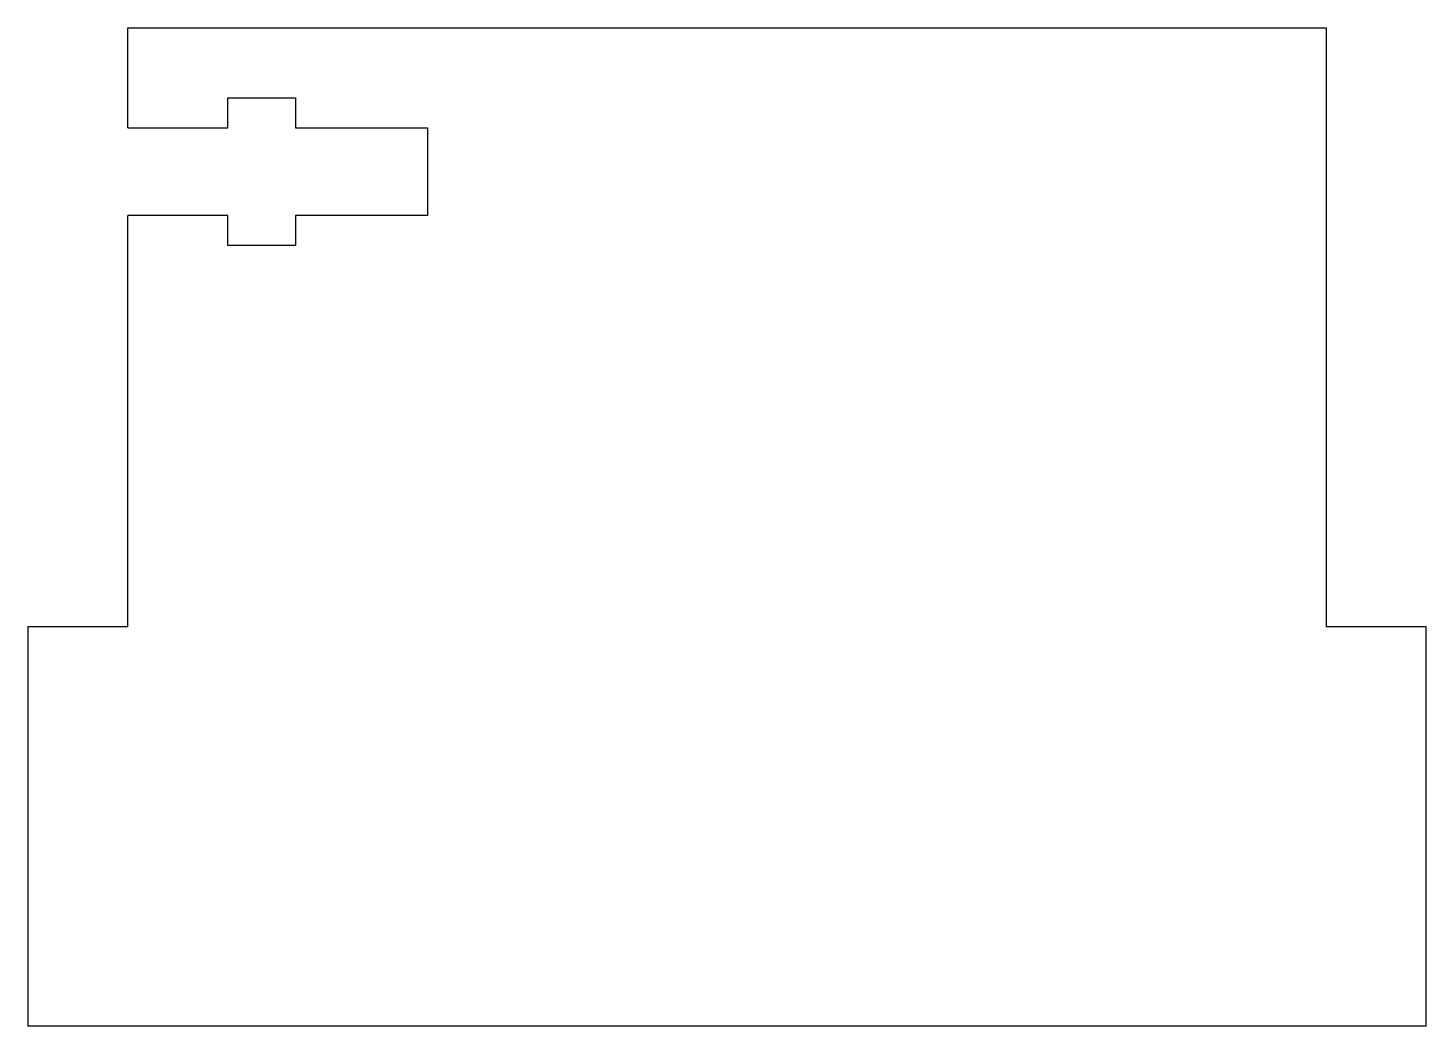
# Model space of a CAD drawing. Header units: millimetres. Extents: x -35 to 35, y -25 to 25.
import ezdxf

# ---------------------------------------------------------------- set-up
doc = ezdxf.new("R2010")
doc.units = ezdxf.units.MM

msp = doc.modelspace()

# ---------------------------------------------------------------- linework, layer by layer
at = {"color": 7, "linetype": 'Continuous', "lineweight": 25}
for p, q in [((-30, 25), (30, 25)), ((-30, 20), (-30, 25)), ((30, 25), (30, -5)), ((-25, 21.5), (-21.6, 21.5)), ((-25, 20), (-25, 21.5)), ((-21.6, 21.5), (-21.6, 20)), ((-30, 20), (-25, 20)), ((-21.6, 20), (-15, 20)), ((-15, 20), (-15, 15.6)), ((-25, 15.6), (-30, 15.6)), ((-30, -5), (-30, 15.6)), ((-25, 14.1), (-25, 15.6)), ((-21.6, 15.6), (-21.6, 14.1)), ((-15, 15.6), (-21.6, 15.6)), ((-21.6, 14.1), (-25, 14.1)), ((-35, -5), (-35, -25)), ((-30, -5), (-35, -5)), ((35, -5), (30, -5)), ((35, -25), (35, -5)), ((35, -25), (-35, -25))]:
    msp.add_line(p, q, dxfattribs=at)

doc.saveas('drawing.dxf')
